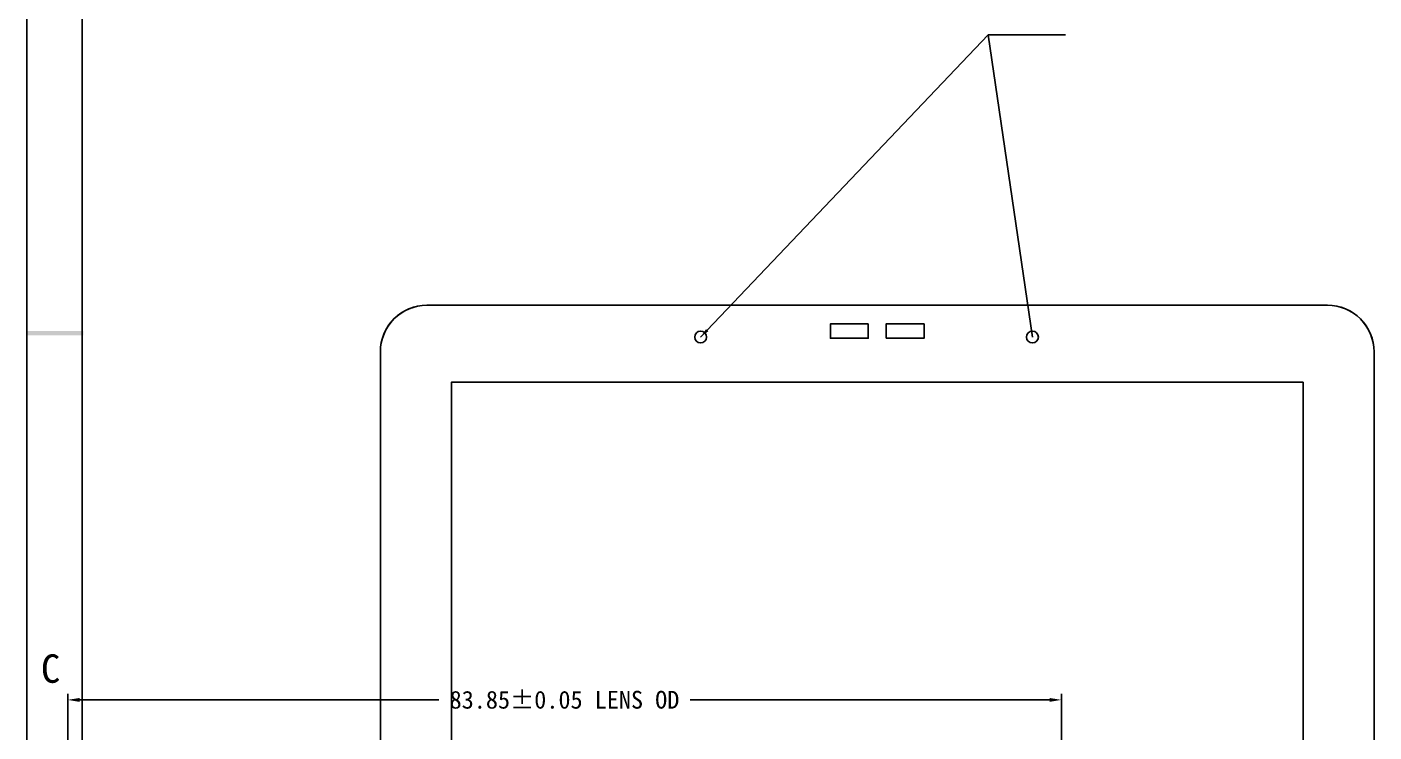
# Model space of a CAD drawing. Extents: x -144 to 4730, y -3845 to 502.
# Drawn here: x 752.6 to 866.2, y -229.3 to -169.8 of the extents above; entities that cross this region are included whole.
import ezdxf

# ---------------------------------------------------------------- set-up
doc = ezdxf.new("R2010")
doc.units = 0
doc.header["$LTSCALE"] = 15
doc.header["$MEASUREMENT"] = 0
doc.layers.get('0').update_dxf_attribs({"linetype": 'CONTINUOUS'})
doc.layers.get('Defpoints').update_dxf_attribs({"linetype": 'CONTINUOUS'})
for name, color, linetype in [('02___PRT_ALL_AXES', 7, 'CONTINUOUS'), ('dim', 3, 'CONTINUOUS'), ('Format', 7, 'CONTINUOUS')]:
    doc.layers.add(name, color=color, linetype=linetype)
doc.styles.get("Standard").update_dxf_attribs({"font": 'txt', "width": 0.8})
doc.styles.add('宋体', font='宋体.ttf')
doc.styles.add('黑体', font='黑体.ttf')
doc.dimstyles.new('ISO-25$7', dxfattribs={"dimtxt": 2.5, "dimasz": 1.5, "dimexe": 0.5, "dimexo": 0.5, "dimgap": 0.5, "dimtad": 1, "dimzin": 1, "dimdsep": 46, "dimtxsty": '黑体', "dimcen": 1.5, "dimclrt": 256, "dimadec": 0, "dimazin": 0, "dimtfac": 1, "dimtmove": 0, "dimatfit": 3, "dimfxl": 0, "dimtolj": 2, "dimarcsym": 0})
doc.dimstyles.new('SL', dxfattribs={"dimtxt": 1.5, "dimasz": 1, "dimexe": 0.5, "dimexo": 0.7, "dimgap": 0.5, "dimtad": 0, "dimzin": 1, "dimdsep": 46, "dimtxsty": 'Standard', "dimcen": 0.09, "dimclrd": 256, "dimclre": 256, "dimclrt": 256, "dimadec": 1, "dimazin": 0, "dimtfac": 1, "dimtmove": 0, "dimatfit": 0, "dimfxl": 0, "dimtolj": 1, "dimtzin": 0, "dimarcsym": 0})

# ---------------------------------------------------------------- blocks, each defined once
blk = doc.blocks.new('*D447')
at = {"layer": 'Defpoints', "color": 0, "lineweight": -3}
for p in [(839.84, -226.54), (839.84, -264.81), (755.99, -265.97)]:
    blk.add_point(p, dxfattribs=at)
at = {"layer": 'dim', "color": 4, "lineweight": -2}
for p, q in [((755.99, -265.27), (755.99, -226.04)), ((839.84, -264.11), (839.84, -226.04)), ((756.99, -226.54), (787.3, -226.54)), ((808.52, -226.54), (838.84, -226.54))]:
    blk.add_line(p, q, dxfattribs=at)
for points in [[(756.99, -226.71), (756.99, -226.38), (755.99, -226.54)], [(838.84, -226.38), (838.84, -226.71), (839.84, -226.54)]]:
    blk.add_solid(points, dxfattribs=at)
at = {"layer": 'dim', "color": 4, "lineweight": -2, "insert": (797.91, -226.54), "char_height": 1.5, "attachment_point": 5, "style": '宋体'}
blk.add_mtext('\\A1;83.85%%P0.05 LENS OD', dxfattribs=at)
blk = doc.blocks.new('*D450')
at = {"layer": 'Defpoints', "color": 0, "lineweight": -3}
for p in [(834.14, -231.6), (761.68, -253.16), (834.14, -253.16)]:
    blk.add_point(p, dxfattribs=at)
at = {"layer": 'dim', "color": 4, "lineweight": -2}
for p, q in [((761.68, -252.46), (761.68, -231.1)), ((762.68, -231.6), (787.84, -231.6)), ((807.97, -231.6), (833.14, -231.6)), ((834.14, -252.46), (834.14, -231.1))]:
    blk.add_line(p, q, dxfattribs=at)
for points in [[(762.68, -231.76), (762.68, -231.43), (761.68, -231.6)], [(833.14, -231.43), (833.14, -231.76), (834.14, -231.6)]]:
    blk.add_solid(points, dxfattribs=at)
at = {"layer": 'dim', "color": 4, "lineweight": -2, "insert": (797.91, -231.6), "char_height": 1.5, "attachment_point": 5, "style": '宋体'}
blk.add_mtext('\\A1;72.46%%P0.1 LENS VA', dxfattribs=at)

msp = doc.modelspace()

# ---------------------------------------------------------------- linework, layer by layer
msp.add_line((837.399, -195.937), (833.656, -170.438))
at = {"color": 7, "linetype": 'Continuous'}
for p, q in [((862.299, -193.262), (786.299, -193.262)), ((782.374, -197.187), (782.374, -273.187)), ((866.224, -273.187), (866.224, -197.187))]:
    msp.add_line(p, q, dxfattribs=at)
at = {"color": 6, "linetype": 'Continuous'}
for p, q in [((823.549, -194.832), (820.349, -194.832)), ((820.349, -194.832), (820.349, -196.042)), ((823.549, -196.042), (823.549, -194.832)), ((825.049, -194.832), (825.049, -196.042)), ((828.249, -194.832), (825.049, -194.832)), ((828.249, -196.042), (828.249, -194.832)), ((820.349, -196.042), (823.549, -196.042)), ((825.049, -196.042), (828.249, -196.042))]:
    msp.add_line(p, q, dxfattribs=at)
at = {"color": 7, "linetype": 'Continuous', "flags": 128}
msp.add_lwpolyline([(862.299, -277.112, 0.4142136), (866.224, -273.187), (866.224, -197.187, 0.4142136), (862.299, -193.262), (786.299, -193.262, 0.4142136), (782.374, -197.187), (782.374, -273.187, 0.4142136), (786.299, -277.112)], format="xyb", close=True, dxfattribs=at)
at = {"color": 6, "linetype": 'Continuous', "flags": 128}
for points in [[(823.549, -194.832), (820.349, -194.832), (820.349, -196.042), (823.549, -196.042)], [(825.049, -196.042), (828.249, -196.042), (828.249, -194.832), (825.049, -194.832)]]:
    msp.add_lwpolyline(points, close=True, dxfattribs=at)
at = {"color": 7, "linetype": 'Continuous', "flags": 128}
msp.add_lwpolyline([(788.369, -269.927), (860.229, -269.927), (860.229, -199.747), (788.369, -199.747)], close=True, dxfattribs=at)
at = {"color": 7, "linetype": 'Continuous'}
for centre, start, end in [((786.299, -197.187), 90, 180), ((862.299, -197.187), 0, 90)]:
    msp.add_arc(centre, 3.925, start, end, dxfattribs=at)
at = {"layer": '02___PRT_ALL_AXES', "color": 7, "linetype": 'Continuous'}
for centre in [(809.399, -195.937), (809.399, -195.937), (837.399, -195.937), (837.399, -195.937)]:
    msp.add_circle(centre, 0.5, dxfattribs=at)
at = {"layer": 'Format'}
for p, q in [((752.552, -425.986), (752.552, -88.846)), ((757.199, -421.077), (757.199, -93.601))]:
    msp.add_line(p, q, dxfattribs=at)
msp.add_trace([(757.319, -195.8), (757.319, -195.44), (752.552, -195.8), (752.552, -195.44)], dxfattribs=at)

# ---------------------------------------------------------------- texts
msp.add_text('C', height=2.398, dxfattribs=at).set_placement((753.73, -225.1))

# ---------------------------------------------------------------- dimensions: what is measured, and where the dimension line sits
at = {"layer": 'dim', "color": 4}
for base, p1, p2, text, picture, middle in [((839.836, -226.543), (755.986, -265.973), (839.836, -264.806), '<>%%P0.05 LENS OD', '*D447', (797.911, -226.543)), ((834.137, -231.597), (761.681, -253.158), (834.137, -253.158), '<>%%P0.1 LENS VA', '*D450', (797.909, -231.597))]:
    dim = msp.add_linear_dim(base=base, p1=p1, p2=p2, text=text, dimstyle='SL', override={"dimtxsty": '宋体', "dimclrd": 4, "dimclre": 4, "dimclrt": 4}, dxfattribs=at)
    dim.commit()
    dim.dimension.update_dxf_attribs({"geometry": picture, "text_midpoint": middle, "dimtype": 160})

# ---------------------------------------------------------------- leaders
at = {"layer": 'dim', "lineweight": 25}
msp.add_leader([(809.399, -195.937), (833.656, -170.438), (840.178, -170.438)], dimstyle='ISO-25$7', override={"dimtxt": 1, "dimasz": 0.8, "dimexe": 0.1999, "dimexo": 0.1999, "dimgap": 0.1999, "dimtad": 0, "dimzin": 8, "dimtxsty": 'Standard', "dimcen": 2.5, "dimclrt": 0, "dimtolj": 0}, dxfattribs=at)

doc.saveas('drawing.dxf')
